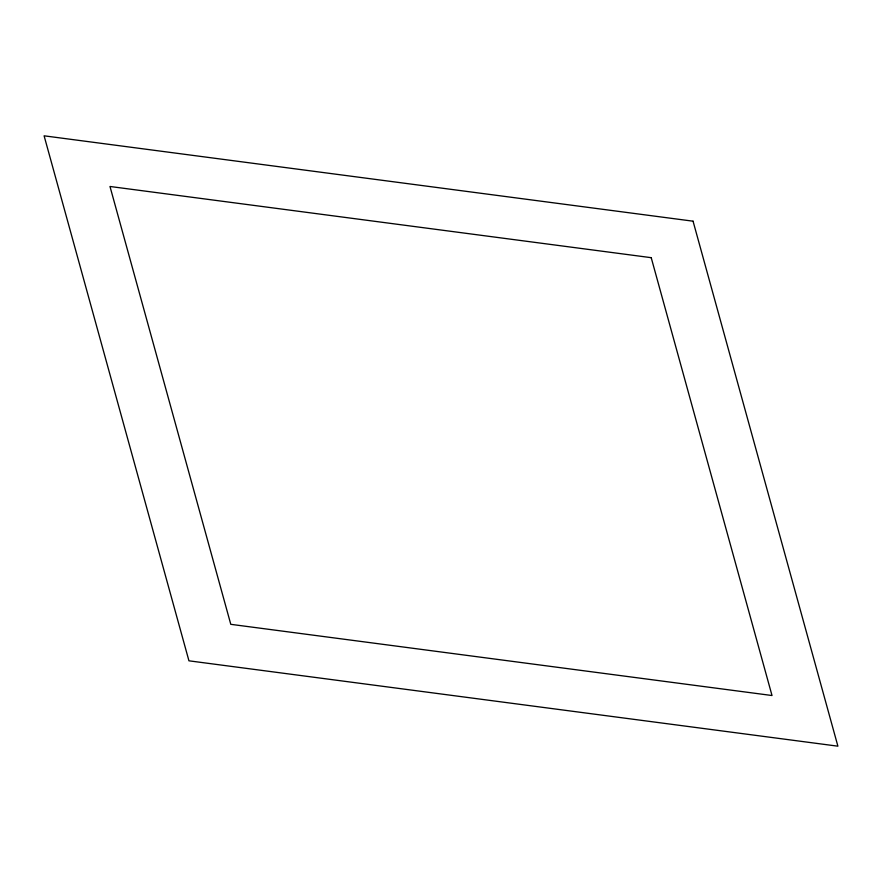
<?xml version="1.0" encoding="UTF-8"?>
<svg xmlns="http://www.w3.org/2000/svg" width="882" height="882" viewBox="0 0 882 882"><rect width="100%" height="100%" fill="white"/><g stroke="black" fill="none" stroke-linecap="round" stroke-linejoin="round"><path stroke-width="1.32" d="M693.054 221.184L44.1 135.817L188.946 660.816L837.9 746.183L693.054 221.184M651.214 257.676L109.985 186.477L230.786 624.324L772.015 695.523L651.214 257.676"/></g></svg>
